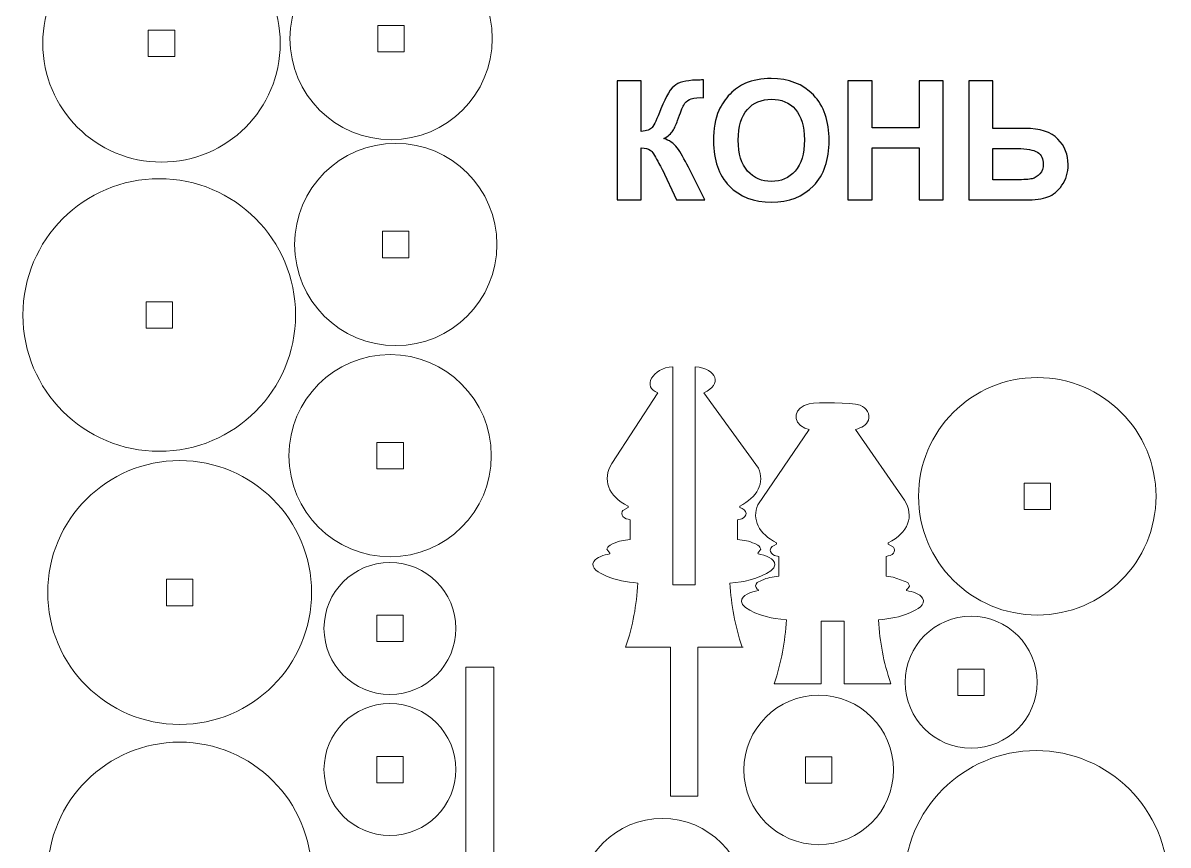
# Model space of a CAD drawing. Header units: centimetres. Extents: x -42.4 to 48.9, y -29.7 to 10.7.
# Drawn here: x -34.02 to -21, y -14.93 to -5.58 of the extents above; entities that cross this region are included whole.
import ezdxf

# ---------------------------------------------------------------- set-up
doc = ezdxf.new("R2010")
doc.units = ezdxf.units.CM
doc.header["$MEASUREMENT"] = 0
doc.layers.add('layer 1', color=7, linetype='Continuous')

msp = doc.modelspace()

# ---------------------------------------------------------------- linework, layer by layer
at = {"layer": 'layer 1', "color": 250, "lineweight": 20}
for points, knots in [([(-32.4483, -4.46549), (-31.7027, -4.46549), (-31.0983, -5.06989), (-31.0983, -5.81549), (-31.0983, -5.81549), (-31.0983, -6.5611), (-31.7027, -7.16549), (-32.4483, -7.16549), (-32.4483, -7.16549), (-33.19391, -7.16549), (-33.79831, -6.5611), (-33.79831, -5.81549), (-33.79831, -5.81549), (-33.79831, -5.06989), (-33.19391, -4.46549), (-32.4483, -4.46549)], [0, 0, 0, 0, 0.2, 0.2, 0.2, 0.2, 0.4, 0.4, 0.4, 0.4, 0.6, 0.6, 0.6, 0.6, 1, 1, 1, 1]), ([(-29.83801, -4.61041), (-29.20289, -4.61041), (-28.68801, -5.12528), (-28.68801, -5.76041), (-28.68801, -5.76041), (-28.68801, -6.39554), (-29.20289, -6.91041), (-29.83801, -6.91041), (-29.83801, -6.91041), (-30.47314, -6.91041), (-30.98801, -6.39554), (-30.98801, -5.76041), (-30.98801, -5.76041), (-30.98801, -5.12528), (-30.47314, -4.61041), (-29.83801, -4.61041)], [0, 0, 0, 0, 0.2, 0.2, 0.2, 0.2, 0.4, 0.4, 0.4, 0.4, 0.6, 0.6, 0.6, 0.6, 1, 1, 1, 1]), ([(-32.5983, -5.6655), (-32.5983, -5.6655), (-32.2983, -5.6655), (-32.2983, -5.6655), (-32.2983, -5.6655), (-32.2983, -5.6655), (-32.2983, -5.9655), (-32.2983, -5.9655), (-32.2983, -5.9655), (-32.2983, -5.9655), (-32.5983, -5.9655), (-32.5983, -5.9655), (-32.5983, -5.9655), (-32.5983, -5.9655), (-32.5983, -5.6655), (-32.5983, -5.6655)], [0, 0, 0, 0, 0.2, 0.2, 0.2, 0.2, 0.4, 0.4, 0.4, 0.4, 0.6, 0.6, 0.6, 0.6, 1, 1, 1, 1]), ([(-29.98801, -5.61041), (-29.98801, -5.61041), (-29.68801, -5.61041), (-29.68801, -5.61041), (-29.68801, -5.61041), (-29.68801, -5.61041), (-29.68801, -5.91041), (-29.68801, -5.91041), (-29.68801, -5.91041), (-29.68801, -5.91041), (-29.98801, -5.91041), (-29.98801, -5.91041), (-29.98801, -5.91041), (-29.98801, -5.91041), (-29.98801, -5.61041), (-29.98801, -5.61041)], [0, 0, 0, 0, 0.2, 0.2, 0.2, 0.2, 0.4, 0.4, 0.4, 0.4, 0.6, 0.6, 0.6, 0.6, 1, 1, 1, 1]), ([(-29.78508, -6.95196), (-29.14996, -6.95196), (-28.63508, -7.46683), (-28.63508, -8.10196), (-28.63508, -8.10196), (-28.63508, -8.73709), (-29.14996, -9.25196), (-29.78508, -9.25196), (-29.78508, -9.25196), (-30.42021, -9.25196), (-30.93508, -8.73709), (-30.93508, -8.10196), (-30.93508, -8.10196), (-30.93508, -7.46683), (-30.42021, -6.95196), (-29.78508, -6.95196)], [0, 0, 0, 0, 0.2, 0.2, 0.2, 0.2, 0.4, 0.4, 0.4, 0.4, 0.6, 0.6, 0.6, 0.6, 1, 1, 1, 1]), ([(-32.47429, -7.35364), (-31.61825, -7.35364), (-30.92429, -8.04759), (-30.92429, -8.90364), (-30.92429, -8.90364), (-30.92429, -9.75969), (-31.61825, -10.45364), (-32.47429, -10.45364), (-32.47429, -10.45364), (-33.33033, -10.45364), (-34.02429, -9.75969), (-34.02429, -8.90364), (-34.02429, -8.90364), (-34.02429, -8.04759), (-33.33033, -7.35364), (-32.47429, -7.35364)], [0, 0, 0, 0, 0.2, 0.2, 0.2, 0.2, 0.4, 0.4, 0.4, 0.4, 0.6, 0.6, 0.6, 0.6, 1, 1, 1, 1]), ([(-29.93508, -7.95196), (-29.93508, -7.95196), (-29.63508, -7.95196), (-29.63508, -7.95196), (-29.63508, -7.95196), (-29.63508, -7.95196), (-29.63508, -8.25196), (-29.63508, -8.25196), (-29.63508, -8.25196), (-29.63508, -8.25196), (-29.93508, -8.25196), (-29.93508, -8.25196), (-29.93508, -8.25196), (-29.93508, -8.25196), (-29.93508, -7.95196), (-29.93508, -7.95196)], [0, 0, 0, 0, 0.2, 0.2, 0.2, 0.2, 0.4, 0.4, 0.4, 0.4, 0.6, 0.6, 0.6, 0.6, 1, 1, 1, 1]), ([(-32.62429, -8.75364), (-32.62429, -8.75364), (-32.32429, -8.75364), (-32.32429, -8.75364), (-32.32429, -8.75364), (-32.32429, -8.75364), (-32.32429, -9.05364), (-32.32429, -9.05364), (-32.32429, -9.05364), (-32.32429, -9.05364), (-32.62429, -9.05364), (-32.62429, -9.05364), (-32.62429, -9.05364), (-32.62429, -9.05364), (-32.62429, -8.75364), (-32.62429, -8.75364)], [0, 0, 0, 0, 0.2, 0.2, 0.2, 0.2, 0.4, 0.4, 0.4, 0.4, 0.6, 0.6, 0.6, 0.6, 1, 1, 1, 1]), ([(-29.84904, -9.35304), (-29.21392, -9.35304), (-28.69904, -9.86791), (-28.69904, -10.50304), (-28.69904, -10.50304), (-28.69904, -11.13817), (-29.21392, -11.65304), (-29.84904, -11.65304), (-29.84904, -11.65304), (-30.48417, -11.65304), (-30.99904, -11.13817), (-30.99904, -10.50304), (-30.99904, -10.50304), (-30.99904, -9.86791), (-30.48417, -9.35304), (-29.84904, -9.35304)], [0, 0, 0, 0, 0.2, 0.2, 0.2, 0.2, 0.4, 0.4, 0.4, 0.4, 0.6, 0.6, 0.6, 0.6, 1, 1, 1, 1]), ([(-27.17282, -12.68009), (-27.08717, -12.43289), (-27.0494, -12.20612), (-27.0314, -11.95246), (-27.0314, -11.95246), (-27.16949, -11.93814), (-27.26836, -11.92589), (-27.39631, -11.86903), (-27.39631, -11.86903), (-27.47249, -11.83517), (-27.57945, -11.78134), (-27.53265, -11.70615), (-27.53265, -11.70615), (-27.50171, -11.65644), (-27.41798, -11.63233), (-27.35159, -11.61981), (-27.35159, -11.61981), (-27.35159, -11.61981), (-27.3498, -11.61077), (-27.3498, -11.61077), (-27.3498, -11.61077), (-27.3498, -11.61077), (-27.3854, -11.5658), (-27.3854, -11.5658), (-27.3854, -11.5658), (-27.36385, -11.52783), (-27.37406, -11.52999), (-27.31509, -11.50364), (-27.31509, -11.50364), (-27.24282, -11.47135), (-27.19715, -11.46602), (-27.11833, -11.45466), (-27.11833, -11.45466), (-27.11833, -11.45466), (-27.11833, -11.23135), (-27.11833, -11.23135), (-27.11833, -11.23135), (-27.15192, -11.22482), (-27.18338, -11.22028), (-27.20274, -11.19581), (-27.20274, -11.19581), (-27.2174, -11.17727), (-27.2169, -11.14012), (-27.20274, -11.12466), (-27.20274, -11.12466), (-27.20274, -11.12466), (-27.14365, -11.09154), (-27.14365, -11.09154), (-27.14365, -11.09154), (-27.14365, -11.09154), (-27.14365, -11.07685), (-27.14365, -11.07685), (-27.14365, -11.07685), (-27.37119, -10.96608), (-27.44125, -10.77271), (-27.32759, -10.59061), (-27.32759, -10.59061), (-27.32759, -10.59061), (-26.80374, -9.78697), (-26.80374, -9.78697), (-26.80374, -9.78697), (-26.99146, -9.73046), (-26.86526, -9.50536), (-26.63567, -9.49133), (-26.63567, -9.49133), (-26.63567, -9.49133), (-26.63567, -11.97353), (-26.63567, -11.97353), (-26.63567, -11.97353), (-26.63567, -11.97353), (-26.3804, -11.97353), (-26.3804, -11.97353), (-26.3804, -11.97353), (-26.3804, -11.97353), (-26.3804, -9.49133), (-26.3804, -9.49133), (-26.3804, -9.49133), (-26.13017, -9.51528), (-26.06713, -9.69394), (-26.28325, -9.78697), (-26.28325, -9.78697), (-26.28325, -9.78697), (-25.66064, -10.64381), (-25.66064, -10.64381), (-25.66064, -10.64381), (-25.58852, -10.80671), (-25.67427, -10.97945), (-25.87439, -11.07685), (-25.87439, -11.07685), (-25.87439, -11.07685), (-25.87439, -11.09154), (-25.87439, -11.09154), (-25.87439, -11.09154), (-25.83876, -11.11147), (-25.80217, -11.12318), (-25.80219, -11.16028), (-25.80219, -11.16028), (-25.8022, -11.18156), (-25.82561, -11.21122), (-25.85089, -11.22186), (-25.85089, -11.22186), (-25.85089, -11.22186), (-25.8996, -11.23135), (-25.8996, -11.23135), (-25.8996, -11.23135), (-25.8996, -11.23135), (-25.8996, -11.45466), (-25.8996, -11.45466), (-25.8996, -11.45466), (-25.8207, -11.46604), (-25.77523, -11.47133), (-25.70295, -11.50364), (-25.70295, -11.50364), (-25.64389, -11.53004), (-25.65423, -11.5278), (-25.63262, -11.5658), (-25.63262, -11.5658), (-25.63262, -11.5658), (-25.66823, -11.61077), (-25.66823, -11.61077), (-25.66823, -11.61077), (-25.66823, -11.61077), (-25.66643, -11.61981), (-25.66643, -11.61981), (-25.66643, -11.61981), (-25.58547, -11.6351), (-25.4739, -11.67106), (-25.47387, -11.74439), (-25.47387, -11.74439), (-25.47385, -11.84011), (-25.75511, -11.92207), (-25.8593, -11.93925), (-25.8593, -11.93925), (-25.8593, -11.93925), (-25.98664, -11.95246), (-25.98664, -11.95246), (-25.98664, -11.95246), (-25.96871, -12.20511), (-25.9307, -12.43356), (-25.84532, -12.67973)], [0, 0, 0, 0, 0.02777778, 0.02777778, 0.02777778, 0.02777778, 0.05555556, 0.05555556, 0.05555556, 0.05555556, 0.08333333, 0.08333333, 0.08333333, 0.08333333, 0.11111111, 0.11111111, 0.11111111, 0.11111111, 0.13888889, 0.13888889, 0.13888889, 0.13888889, 0.16666667, 0.16666667, 0.16666667, 0.16666667, 0.19444444, 0.19444444, 0.19444444, 0.19444444, 0.22222222, 0.22222222, 0.22222222, 0.22222222, 0.25, 0.25, 0.25, 0.25, 0.27777778, 0.27777778, 0.27777778, 0.27777778, 0.30555556, 0.30555556, 0.30555556, 0.30555556, 0.33333333, 0.33333333, 0.33333333, 0.33333333, 0.36111111, 0.36111111, 0.36111111, 0.36111111, 0.38888889, 0.38888889, 0.38888889, 0.38888889, 0.41666667, 0.41666667, 0.41666667, 0.41666667, 0.44444444, 0.44444444, 0.44444444, 0.44444444, 0.47222222, 0.47222222, 0.47222222, 0.47222222, 0.5, 0.5, 0.5, 0.5, 0.52777778, 0.52777778, 0.52777778, 0.52777778, 0.55555556, 0.55555556, 0.55555556, 0.55555556, 0.58333333, 0.58333333, 0.58333333, 0.58333333, 0.61111111, 0.61111111, 0.61111111, 0.61111111, 0.63888889, 0.63888889, 0.63888889, 0.63888889, 0.66666667, 0.66666667, 0.66666667, 0.66666667, 0.69444444, 0.69444444, 0.69444444, 0.69444444, 0.72222222, 0.72222222, 0.72222222, 0.72222222, 0.75, 0.75, 0.75, 0.75, 0.77777778, 0.77777778, 0.77777778, 0.77777778, 0.80555556, 0.80555556, 0.80555556, 0.80555556, 0.83333333, 0.83333333, 0.83333333, 0.83333333, 0.86111111, 0.86111111, 0.86111111, 0.86111111, 0.88888889, 0.88888889, 0.88888889, 0.88888889, 0.91666667, 0.91666667, 0.91666667, 0.91666667, 0.94444444, 0.94444444, 0.94444444, 0.94444444, 1, 1, 1, 1]), ([(-22.49162, -9.61514), (-21.74602, -9.61514), (-21.14162, -10.21954), (-21.14162, -10.96514), (-21.14162, -10.96514), (-21.14162, -11.71075), (-21.74602, -12.31514), (-22.49162, -12.31514), (-22.49162, -12.31514), (-23.23723, -12.31514), (-23.84163, -11.71075), (-23.84163, -10.96514), (-23.84163, -10.96514), (-23.84163, -10.21954), (-23.23723, -9.61514), (-22.49162, -9.61514)], [0, 0, 0, 0, 0.2, 0.2, 0.2, 0.2, 0.4, 0.4, 0.4, 0.4, 0.6, 0.6, 0.6, 0.6, 1, 1, 1, 1]), ([(-25.08402, -9.91363), (-25.25898, -9.94778), (-25.29052, -10.12302), (-25.13374, -10.18912), (-25.13374, -10.18912), (-25.13374, -10.18912), (-25.08402, -10.20416), (-25.08402, -10.20416), (-25.08402, -10.20416), (-25.08402, -10.20416), (-25.66869, -11.06101), (-25.66869, -11.06101), (-25.66869, -11.06101), (-25.74075, -11.224), (-25.65503, -11.39649), (-25.45481, -11.49401), (-25.45481, -11.49401), (-25.45481, -11.49401), (-25.45481, -11.50875), (-25.45481, -11.50875), (-25.45481, -11.50875), (-25.49029, -11.52858), (-25.52715, -11.54047), (-25.52716, -11.57742), (-25.52716, -11.57742), (-25.52718, -11.59875), (-25.50366, -11.62837), (-25.47835, -11.63902), (-25.47835, -11.63902), (-25.47835, -11.63902), (-25.42963, -11.64858), (-25.42963, -11.64858), (-25.42963, -11.64858), (-25.42963, -11.64858), (-25.42963, -11.8719), (-25.42963, -11.8719), (-25.42963, -11.8719), (-25.5081, -11.88312), (-25.55435, -11.88857), (-25.62638, -11.92077), (-25.62638, -11.92077), (-25.62638, -11.92077), (-25.67577, -11.94624), (-25.67577, -11.94624), (-25.67577, -11.94624), (-25.69953, -11.96794), (-25.69921, -11.99749), (-25.67577, -12.01974), (-25.67577, -12.01974), (-25.67577, -12.01974), (-25.66098, -12.02798), (-25.66098, -12.02798), (-25.66098, -12.02798), (-25.66098, -12.02798), (-25.66288, -12.03706), (-25.66288, -12.03706), (-25.66288, -12.03706), (-25.74385, -12.05224), (-25.85545, -12.08828), (-25.85545, -12.1616), (-25.85545, -12.1616), (-25.85546, -12.25737), (-25.57415, -12.3392), (-25.46991, -12.35639), (-25.46991, -12.35639), (-25.46991, -12.35639), (-25.34269, -12.3696), (-25.34269, -12.3696), (-25.34269, -12.3696), (-25.36021, -12.61993), (-25.3995, -12.85295), (-25.48295, -13.09716), (-25.48295, -13.09716), (-25.48295, -13.09716), (-24.94981, -13.09716), (-24.94981, -13.09716), (-24.94981, -13.09716), (-24.94981, -13.09716), (-24.94981, -12.38391), (-24.94981, -12.38391), (-24.94981, -12.38391), (-24.94981, -12.38391), (-24.68626, -12.38391), (-24.68626, -12.38391), (-24.68626, -12.38391), (-24.68626, -12.38391), (-24.68626, -13.09716), (-24.68626, -13.09716), (-24.68626, -13.09716), (-24.68626, -13.09716), (-24.15543, -13.09681), (-24.15543, -13.09681), (-24.15543, -13.09681), (-24.24321, -12.84255), (-24.27961, -12.63074), (-24.2978, -12.3696), (-24.2978, -12.3696), (-24.16006, -12.3553), (-24.0606, -12.34297), (-23.93301, -12.28628), (-23.93301, -12.28628), (-23.85677, -12.25242), (-23.74993, -12.1986), (-23.79657, -12.12337), (-23.79657, -12.12337), (-23.82745, -12.07359), (-23.91116, -12.04953), (-23.97762, -12.03706), (-23.97762, -12.03706), (-23.97762, -12.03706), (-23.97951, -12.02798), (-23.97951, -12.02798), (-23.97951, -12.02798), (-23.95404, -12.01378), (-23.94391, -11.983), (-23.94391, -11.98297), (-23.94391, -11.98297), (-23.94391, -11.98297), (-23.96472, -11.94624), (-23.96472, -11.94624), (-23.96472, -11.94624), (-23.96472, -11.94624), (-24.12875, -11.88364), (-24.12875, -11.88364), (-24.12875, -11.88364), (-24.12875, -11.88364), (-24.21087, -11.8719), (-24.21087, -11.8719), (-24.21087, -11.8719), (-24.21087, -11.8719), (-24.21087, -11.64858), (-24.21087, -11.64858), (-24.21087, -11.64858), (-24.17754, -11.64204), (-24.14571, -11.63734), (-24.12646, -11.61306), (-24.12646, -11.61306), (-24.11191, -11.59471), (-24.11225, -11.55737), (-24.12646, -11.54188), (-24.12646, -11.54188), (-24.12646, -11.54188), (-24.18568, -11.50875), (-24.18568, -11.50875), (-24.18568, -11.50875), (-24.18568, -11.50875), (-24.18568, -11.49401), (-24.18568, -11.49401), (-24.18568, -11.49401), (-23.95793, -11.38301), (-23.88791, -11.18998), (-24.00162, -11.0078), (-24.00162, -11.0078), (-24.00162, -11.0078), (-24.55656, -10.20416), (-24.55656, -10.20416), (-24.55656, -10.20416), (-24.48879, -10.18363), (-24.43301, -10.15856), (-24.41072, -10.09782), (-24.41072, -10.09782), (-24.3873, -10.03396), (-24.42841, -9.96168), (-24.50688, -9.92865), (-24.50688, -9.92865), (-24.60711, -9.89834), (-24.99039, -9.89535), (-25.08402, -9.91363)], [0, 0, 0, 0, 0.02325581, 0.02325581, 0.02325581, 0.02325581, 0.04651163, 0.04651163, 0.04651163, 0.04651163, 0.06976744, 0.06976744, 0.06976744, 0.06976744, 0.09302326, 0.09302326, 0.09302326, 0.09302326, 0.11627907, 0.11627907, 0.11627907, 0.11627907, 0.13953488, 0.13953488, 0.13953488, 0.13953488, 0.1627907, 0.1627907, 0.1627907, 0.1627907, 0.18604651, 0.18604651, 0.18604651, 0.18604651, 0.20930233, 0.20930233, 0.20930233, 0.20930233, 0.23255814, 0.23255814, 0.23255814, 0.23255814, 0.25581395, 0.25581395, 0.25581395, 0.25581395, 0.27906977, 0.27906977, 0.27906977, 0.27906977, 0.30232558, 0.30232558, 0.30232558, 0.30232558, 0.3255814, 0.3255814, 0.3255814, 0.3255814, 0.34883721, 0.34883721, 0.34883721, 0.34883721, 0.37209302, 0.37209302, 0.37209302, 0.37209302, 0.39534884, 0.39534884, 0.39534884, 0.39534884, 0.41860465, 0.41860465, 0.41860465, 0.41860465, 0.44186047, 0.44186047, 0.44186047, 0.44186047, 0.46511628, 0.46511628, 0.46511628, 0.46511628, 0.48837209, 0.48837209, 0.48837209, 0.48837209, 0.51162791, 0.51162791, 0.51162791, 0.51162791, 0.53488372, 0.53488372, 0.53488372, 0.53488372, 0.55813953, 0.55813953, 0.55813953, 0.55813953, 0.58139535, 0.58139535, 0.58139535, 0.58139535, 0.60465116, 0.60465116, 0.60465116, 0.60465116, 0.62790698, 0.62790698, 0.62790698, 0.62790698, 0.65116279, 0.65116279, 0.65116279, 0.65116279, 0.6744186, 0.6744186, 0.6744186, 0.6744186, 0.69767442, 0.69767442, 0.69767442, 0.69767442, 0.72093023, 0.72093023, 0.72093023, 0.72093023, 0.74418605, 0.74418605, 0.74418605, 0.74418605, 0.76744186, 0.76744186, 0.76744186, 0.76744186, 0.79069767, 0.79069767, 0.79069767, 0.79069767, 0.81395349, 0.81395349, 0.81395349, 0.81395349, 0.8372093, 0.8372093, 0.8372093, 0.8372093, 0.86046512, 0.86046512, 0.86046512, 0.86046512, 0.88372093, 0.88372093, 0.88372093, 0.88372093, 0.90697674, 0.90697674, 0.90697674, 0.90697674, 0.93023256, 0.93023256, 0.93023256, 0.93023256, 0.95348837, 0.95348837, 0.95348837, 0.95348837, 1, 1, 1, 1]), ([(-29.99904, -10.35304), (-29.99904, -10.35304), (-29.69904, -10.35304), (-29.69904, -10.35304), (-29.69904, -10.35304), (-29.69904, -10.35304), (-29.69904, -10.65304), (-29.69904, -10.65304), (-29.69904, -10.65304), (-29.69904, -10.65304), (-29.99904, -10.65304), (-29.99904, -10.65304), (-29.99904, -10.65304), (-29.99904, -10.65304), (-29.99904, -10.35304), (-29.99904, -10.35304)], [0, 0, 0, 0, 0.2, 0.2, 0.2, 0.2, 0.4, 0.4, 0.4, 0.4, 0.6, 0.6, 0.6, 0.6, 1, 1, 1, 1]), ([(-32.2423, -10.55897), (-31.41388, -10.55897), (-30.7423, -11.23054), (-30.7423, -12.05897), (-30.7423, -12.05897), (-30.7423, -12.8874), (-31.41388, -13.55897), (-32.2423, -13.55897), (-32.2423, -13.55897), (-33.07072, -13.55897), (-33.7423, -12.8874), (-33.7423, -12.05897), (-33.7423, -12.05897), (-33.7423, -11.23054), (-33.07072, -10.55897), (-32.2423, -10.55897)], [0, 0, 0, 0, 0.2, 0.2, 0.2, 0.2, 0.4, 0.4, 0.4, 0.4, 0.6, 0.6, 0.6, 0.6, 1, 1, 1, 1]), ([(-22.64163, -10.81515), (-22.64163, -10.81515), (-22.34163, -10.81515), (-22.34163, -10.81515), (-22.34163, -10.81515), (-22.34163, -10.81515), (-22.34163, -11.11515), (-22.34163, -11.11515), (-22.34163, -11.11515), (-22.34163, -11.11515), (-22.64163, -11.11515), (-22.64163, -11.11515), (-22.64163, -11.11515), (-22.64163, -11.11515), (-22.64163, -10.81515), (-22.64163, -10.81515)], [0, 0, 0, 0, 0.2, 0.2, 0.2, 0.2, 0.4, 0.4, 0.4, 0.4, 0.6, 0.6, 0.6, 0.6, 1, 1, 1, 1]), ([(-29.85109, -11.71695), (-29.43686, -11.71695), (-29.10109, -12.05274), (-29.10109, -12.46696), (-29.10109, -12.46696), (-29.10109, -12.88118), (-29.43686, -13.21695), (-29.85109, -13.21695), (-29.85109, -13.21695), (-30.26531, -13.21695), (-30.60109, -12.88118), (-30.60109, -12.46696), (-30.60109, -12.46696), (-30.60109, -12.05274), (-30.26531, -11.71695), (-29.85109, -11.71695)], [0, 0, 0, 0, 0.2, 0.2, 0.2, 0.2, 0.4, 0.4, 0.4, 0.4, 0.6, 0.6, 0.6, 0.6, 1, 1, 1, 1]), ([(-32.3923, -11.90897), (-32.3923, -11.90897), (-32.0923, -11.90897), (-32.0923, -11.90897), (-32.0923, -11.90897), (-32.0923, -11.90897), (-32.0923, -12.20897), (-32.0923, -12.20897), (-32.0923, -12.20897), (-32.0923, -12.20897), (-32.3923, -12.20897), (-32.3923, -12.20897), (-32.3923, -12.20897), (-32.3923, -12.20897), (-32.3923, -11.90897), (-32.3923, -11.90897)], [0, 0, 0, 0, 0.2, 0.2, 0.2, 0.2, 0.4, 0.4, 0.4, 0.4, 0.6, 0.6, 0.6, 0.6, 1, 1, 1, 1]), ([(-30.00109, -12.31695), (-30.00109, -12.31695), (-29.70109, -12.31695), (-29.70109, -12.31695), (-29.70109, -12.31695), (-29.70109, -12.31695), (-29.70109, -12.61695), (-29.70109, -12.61695), (-29.70109, -12.61695), (-29.70109, -12.61695), (-30.00109, -12.61695), (-30.00109, -12.61695), (-30.00109, -12.61695), (-30.00109, -12.61695), (-30.00109, -12.31695), (-30.00109, -12.31695)], [0, 0, 0, 0, 0.2, 0.2, 0.2, 0.2, 0.4, 0.4, 0.4, 0.4, 0.6, 0.6, 0.6, 0.6, 1, 1, 1, 1]), ([(-23.24358, -12.32931), (-22.82935, -12.32931), (-22.49358, -12.6651), (-22.49358, -13.07932), (-22.49358, -13.07932), (-22.49358, -13.49354), (-22.82935, -13.82931), (-23.24358, -13.82931), (-23.24358, -13.82931), (-23.6578, -13.82931), (-23.99358, -13.49354), (-23.99358, -13.07932), (-23.99358, -13.07932), (-23.99358, -12.6651), (-23.6578, -12.32931), (-23.24358, -12.32931)], [0, 0, 0, 0, 0.2, 0.2, 0.2, 0.2, 0.4, 0.4, 0.4, 0.4, 0.6, 0.6, 0.6, 0.6, 1, 1, 1, 1]), ([(-27.17396, -12.68009), (-27.17396, -12.68009), (-26.66006, -12.67996), (-26.66006, -12.67996), (-26.66006, -12.67996), (-26.66006, -12.67996), (-26.66006, -14.37553), (-26.66006, -14.37553), (-26.66006, -14.37553), (-26.66006, -14.37553), (-26.35007, -14.37553), (-26.35007, -14.37553), (-26.35007, -14.37553), (-26.35007, -14.37553), (-26.35007, -12.67989), (-26.35007, -12.67989), (-26.35007, -12.67989), (-26.35007, -12.67989), (-25.83572, -12.67973), (-25.83572, -12.67973)], [0, 0, 0, 0, 0.16666667, 0.16666667, 0.16666667, 0.16666667, 0.33333333, 0.33333333, 0.33333333, 0.33333333, 0.5, 0.5, 0.5, 0.5, 0.66666667, 0.66666667, 0.66666667, 0.66666667, 1, 1, 1, 1]), ([(-28.98668, -12.90884), (-28.98668, -12.90884), (-28.67168, -12.90884), (-28.67168, -12.90884), (-28.67168, -12.90884), (-28.67168, -12.90884), (-28.67168, -16.91689), (-28.67168, -16.91689), (-28.67168, -16.91689), (-28.67168, -16.91689), (-28.98668, -16.91689), (-28.98668, -16.91689), (-28.98668, -16.91689), (-28.98668, -16.91689), (-28.98668, -12.90884), (-28.98668, -12.90884)], [0, 0, 0, 0, 0.2, 0.2, 0.2, 0.2, 0.4, 0.4, 0.4, 0.4, 0.6, 0.6, 0.6, 0.6, 1, 1, 1, 1]), ([(-23.39359, -12.92932), (-23.39359, -12.92932), (-23.09359, -12.92932), (-23.09359, -12.92932), (-23.09359, -12.92932), (-23.09359, -12.92932), (-23.09359, -13.22932), (-23.09359, -13.22932), (-23.09359, -13.22932), (-23.09359, -13.22932), (-23.39359, -13.22932), (-23.39359, -13.22932), (-23.39359, -13.22932), (-23.39359, -13.22932), (-23.39359, -12.92932), (-23.39359, -12.92932)], [0, 0, 0, 0, 0.2, 0.2, 0.2, 0.2, 0.4, 0.4, 0.4, 0.4, 0.6, 0.6, 0.6, 0.6, 1, 1, 1, 1]), ([(-24.97662, -13.22628), (-24.50716, -13.22628), (-24.12662, -13.60684), (-24.12662, -14.07629), (-24.12662, -14.07629), (-24.12662, -14.54575), (-24.50716, -14.92629), (-24.97662, -14.92629), (-24.97662, -14.92629), (-25.44607, -14.92629), (-25.82663, -14.54575), (-25.82663, -14.07629), (-25.82663, -14.07629), (-25.82663, -13.60684), (-25.44607, -13.22628), (-24.97662, -13.22628)], [0, 0, 0, 0, 0.2, 0.2, 0.2, 0.2, 0.4, 0.4, 0.4, 0.4, 0.6, 0.6, 0.6, 0.6, 1, 1, 1, 1]), ([(-29.85109, -13.32216), (-29.43686, -13.32216), (-29.10109, -13.65795), (-29.10109, -14.07217), (-29.10109, -14.07217), (-29.10109, -14.48639), (-29.43686, -14.82216), (-29.85109, -14.82216), (-29.85109, -14.82216), (-30.26531, -14.82216), (-30.60109, -14.48639), (-30.60109, -14.07217), (-30.60109, -14.07217), (-30.60109, -13.65795), (-30.26531, -13.32216), (-29.85109, -13.32216)], [0, 0, 0, 0, 0.2, 0.2, 0.2, 0.2, 0.4, 0.4, 0.4, 0.4, 0.6, 0.6, 0.6, 0.6, 1, 1, 1, 1]), ([(-32.2423, -13.76057), (-31.41388, -13.76057), (-30.7423, -14.43214), (-30.7423, -15.26057), (-30.7423, -15.26057), (-30.7423, -16.089), (-31.41388, -16.76057), (-32.2423, -16.76057), (-32.2423, -16.76057), (-33.07072, -16.76057), (-33.7423, -16.089), (-33.7423, -15.26057), (-33.7423, -15.26057), (-33.7423, -14.43214), (-33.07072, -13.76057), (-32.2423, -13.76057)], [0, 0, 0, 0, 0.2, 0.2, 0.2, 0.2, 0.4, 0.4, 0.4, 0.4, 0.6, 0.6, 0.6, 0.6, 1, 1, 1, 1]), ([(-30.00109, -13.92216), (-30.00109, -13.92216), (-29.70109, -13.92216), (-29.70109, -13.92216), (-29.70109, -13.92216), (-29.70109, -13.92216), (-29.70109, -14.22216), (-29.70109, -14.22216), (-29.70109, -14.22216), (-29.70109, -14.22216), (-30.00109, -14.22216), (-30.00109, -14.22216), (-30.00109, -14.22216), (-30.00109, -14.22216), (-30.00109, -13.92216), (-30.00109, -13.92216)], [0, 0, 0, 0, 0.2, 0.2, 0.2, 0.2, 0.4, 0.4, 0.4, 0.4, 0.6, 0.6, 0.6, 0.6, 1, 1, 1, 1]), ([(-25.12663, -13.92629), (-25.12663, -13.92629), (-24.82663, -13.92629), (-24.82663, -13.92629), (-24.82663, -13.92629), (-24.82663, -13.92629), (-24.82663, -14.22629), (-24.82663, -14.22629), (-24.82663, -14.22629), (-24.82663, -14.22629), (-25.12663, -14.22629), (-25.12663, -14.22629), (-25.12663, -14.22629), (-25.12663, -14.22629), (-25.12663, -13.92629), (-25.12663, -13.92629)], [0, 0, 0, 0, 0.2, 0.2, 0.2, 0.2, 0.4, 0.4, 0.4, 0.4, 0.6, 0.6, 0.6, 0.6, 1, 1, 1, 1]), ([(-22.50418, -13.85723), (-21.67576, -13.85723), (-21.00418, -14.5288), (-21.00418, -15.35723), (-21.00418, -15.35723), (-21.00418, -16.18566), (-21.67576, -16.85723), (-22.50418, -16.85723), (-22.50418, -16.85723), (-23.3326, -16.85723), (-24.00418, -16.18566), (-24.00418, -15.35723), (-24.00418, -15.35723), (-24.00418, -14.5288), (-23.3326, -13.85723), (-22.50418, -13.85723)], [0, 0, 0, 0, 0.2, 0.2, 0.2, 0.2, 0.4, 0.4, 0.4, 0.4, 0.6, 0.6, 0.6, 0.6, 1, 1, 1, 1]), ([(-26.75563, -14.62766), (-26.23095, -14.62766), (-25.80563, -15.05296), (-25.80563, -15.57765), (-25.80563, -15.57765), (-25.80563, -16.10233), (-26.23095, -16.52765), (-26.75563, -16.52765), (-26.75563, -16.52765), (-27.28032, -16.52765), (-27.70563, -16.10233), (-27.70563, -15.57765), (-27.70563, -15.57765), (-27.70563, -15.05296), (-27.28032, -14.62766), (-26.75563, -14.62766)], [0, 0, 0, 0, 0.2, 0.2, 0.2, 0.2, 0.4, 0.4, 0.4, 0.4, 0.6, 0.6, 0.6, 0.6, 1, 1, 1, 1])]:
    msp.add_open_spline(points, degree=3, knots=knots, dxfattribs=at)
at = {"layer": 'layer 1', "color": 250}
for points, knots in [([(-27.26781, -6.23995), (-27.26781, -6.23995), (-26.99331, -6.23995), (-26.99331, -6.23995), (-26.99331, -6.23995), (-26.99331, -6.23995), (-26.99331, -6.81734), (-26.99331, -6.81734), (-26.99331, -6.81734), (-26.93242, -6.81103), (-26.89109, -6.79557), (-26.86963, -6.77001), (-26.86963, -6.77001), (-26.84818, -6.74477), (-26.81474, -6.67441), (-26.76993, -6.55893), (-26.76993, -6.55893), (-26.71346, -6.41222), (-26.65635, -6.32072), (-26.59924, -6.28507), (-26.59924, -6.28507), (-26.54245, -6.24942), (-26.45127, -6.23143), (-26.32506, -6.23143), (-26.32506, -6.23143), (-26.31875, -6.23143), (-26.3055, -6.23112), (-26.28531, -6.23049), (-26.28531, -6.23049), (-26.28531, -6.23049), (-26.28531, -6.43305), (-26.28531, -6.43305), (-26.28531, -6.43305), (-26.28531, -6.43305), (-26.32411, -6.4321), (-26.32411, -6.4321), (-26.32411, -6.4321), (-26.38028, -6.4321), (-26.42129, -6.43904), (-26.44716, -6.45292), (-26.44716, -6.45292), (-26.47304, -6.4668), (-26.49386, -6.48794), (-26.50995, -6.51634), (-26.50995, -6.51634), (-26.52604, -6.54474), (-26.54971, -6.60311), (-26.58094, -6.69145), (-26.58094, -6.69145), (-26.59766, -6.73846), (-26.61565, -6.77758), (-26.63521, -6.80913), (-26.63521, -6.80913), (-26.65446, -6.84069), (-26.68885, -6.87034), (-26.73807, -6.89811), (-26.73807, -6.89811), (-26.67717, -6.91515), (-26.62701, -6.95017), (-26.58725, -7.00254), (-26.58725, -7.00254), (-26.5475, -7.05492), (-26.50396, -7.12875), (-26.45663, -7.22435), (-26.45663, -7.22435), (-26.45663, -7.22435), (-26.27205, -7.59539), (-26.27205, -7.59539), (-26.27205, -7.59539), (-26.27205, -7.59539), (-26.59388, -7.59539), (-26.59388, -7.59539), (-26.59388, -7.59539), (-26.59388, -7.59539), (-26.75637, -7.24643), (-26.75637, -7.24643), (-26.75637, -7.24643), (-26.75889, -7.24139), (-26.76425, -7.23192), (-26.77214, -7.21772), (-26.77214, -7.21772), (-26.7753, -7.21299), (-26.78665, -7.19154), (-26.80622, -7.15399), (-26.80622, -7.15399), (-26.84092, -7.0871), (-26.86932, -7.04545), (-26.8914, -7.02873), (-26.8914, -7.02873), (-26.91381, -7.01201), (-26.94757, -7.00349), (-26.99331, -7.00286), (-26.99331, -7.00286), (-26.99331, -7.00286), (-26.99331, -7.59539), (-26.99331, -7.59539), (-26.99331, -7.59539), (-26.99331, -7.59539), (-27.26781, -7.59539), (-27.26781, -7.59539), (-27.26781, -7.59539), (-27.26781, -7.59539), (-27.26781, -6.23995), (-27.26781, -6.23995)], [0, 0, 0, 0, 0.03703704, 0.03703704, 0.03703704, 0.03703704, 0.07407407, 0.07407407, 0.07407407, 0.07407407, 0.11111111, 0.11111111, 0.11111111, 0.11111111, 0.14814815, 0.14814815, 0.14814815, 0.14814815, 0.18518519, 0.18518519, 0.18518519, 0.18518519, 0.22222222, 0.22222222, 0.22222222, 0.22222222, 0.25925926, 0.25925926, 0.25925926, 0.25925926, 0.2962963, 0.2962963, 0.2962963, 0.2962963, 0.33333333, 0.33333333, 0.33333333, 0.33333333, 0.37037037, 0.37037037, 0.37037037, 0.37037037, 0.40740741, 0.40740741, 0.40740741, 0.40740741, 0.44444444, 0.44444444, 0.44444444, 0.44444444, 0.48148148, 0.48148148, 0.48148148, 0.48148148, 0.51851852, 0.51851852, 0.51851852, 0.51851852, 0.55555556, 0.55555556, 0.55555556, 0.55555556, 0.59259259, 0.59259259, 0.59259259, 0.59259259, 0.62962963, 0.62962963, 0.62962963, 0.62962963, 0.66666667, 0.66666667, 0.66666667, 0.66666667, 0.7037037, 0.7037037, 0.7037037, 0.7037037, 0.74074074, 0.74074074, 0.74074074, 0.74074074, 0.77777778, 0.77777778, 0.77777778, 0.77777778, 0.81481481, 0.81481481, 0.81481481, 0.81481481, 0.85185185, 0.85185185, 0.85185185, 0.85185185, 0.88888889, 0.88888889, 0.88888889, 0.88888889, 0.92592593, 0.92592593, 0.92592593, 0.92592593, 1, 1, 1, 1]), ([(-26.17299, -6.92587), (-26.17299, -6.78768), (-26.15216, -6.67157), (-26.11083, -6.57755), (-26.11083, -6.57755), (-26.08023, -6.50845), (-26.03795, -6.4463), (-25.98463, -6.3914), (-25.98463, -6.3914), (-25.93131, -6.3365), (-25.87294, -6.2958), (-25.80952, -6.26898), (-25.80952, -6.26898), (-25.72496, -6.23333), (-25.62747, -6.21534), (-25.51704, -6.21534), (-25.51704, -6.21534), (-25.317, -6.21534), (-25.15736, -6.2775), (-25.03715, -6.40149), (-25.03715, -6.40149), (-24.91725, -6.52581), (-24.8573, -6.69839), (-24.8573, -6.91956), (-24.8573, -6.91956), (-24.8573, -7.13884), (-24.91694, -7.31048), (-25.03588, -7.43416), (-25.03588, -7.43416), (-25.15483, -7.55816), (-25.31417, -7.62), (-25.51325, -7.62), (-25.51325, -7.62), (-25.71487, -7.62), (-25.87546, -7.55848), (-25.99441, -7.43511), (-25.99441, -7.43511), (-26.11336, -7.31206), (-26.17299, -7.14232), (-26.17299, -6.92587)], [0, 0, 0, 0, 0.09090909, 0.09090909, 0.09090909, 0.09090909, 0.18181818, 0.18181818, 0.18181818, 0.18181818, 0.27272727, 0.27272727, 0.27272727, 0.27272727, 0.36363636, 0.36363636, 0.36363636, 0.36363636, 0.45454545, 0.45454545, 0.45454545, 0.45454545, 0.54545455, 0.54545455, 0.54545455, 0.54545455, 0.63636364, 0.63636364, 0.63636364, 0.63636364, 0.72727273, 0.72727273, 0.72727273, 0.72727273, 0.81818182, 0.81818182, 0.81818182, 0.81818182, 1, 1, 1, 1]), ([(-24.64371, -7.59539), (-24.64371, -7.59539), (-24.64371, -6.23995), (-24.64371, -6.23995), (-24.64371, -6.23995), (-24.64371, -6.23995), (-24.36921, -6.23995), (-24.36921, -6.23995), (-24.36921, -6.23995), (-24.36921, -6.23995), (-24.36921, -6.7738), (-24.36921, -6.7738), (-24.36921, -6.7738), (-24.36921, -6.7738), (-23.83537, -6.7738), (-23.83537, -6.7738), (-23.83537, -6.7738), (-23.83537, -6.7738), (-23.83537, -6.23995), (-23.83537, -6.23995), (-23.83537, -6.23995), (-23.83537, -6.23995), (-23.56087, -6.23995), (-23.56087, -6.23995), (-23.56087, -6.23995), (-23.56087, -6.23995), (-23.56087, -7.59539), (-23.56087, -7.59539), (-23.56087, -7.59539), (-23.56087, -7.59539), (-23.83537, -7.59539), (-23.83537, -7.59539), (-23.83537, -7.59539), (-23.83537, -7.59539), (-23.83537, -7.00286), (-23.83537, -7.00286), (-23.83537, -7.00286), (-23.83537, -7.00286), (-24.36921, -7.00286), (-24.36921, -7.00286), (-24.36921, -7.00286), (-24.36921, -7.00286), (-24.36921, -7.59539), (-24.36921, -7.59539), (-24.36921, -7.59539), (-24.36921, -7.59539), (-24.64371, -7.59539), (-24.64371, -7.59539)], [0, 0, 0, 0, 0.07692308, 0.07692308, 0.07692308, 0.07692308, 0.15384615, 0.15384615, 0.15384615, 0.15384615, 0.23076923, 0.23076923, 0.23076923, 0.23076923, 0.30769231, 0.30769231, 0.30769231, 0.30769231, 0.38461538, 0.38461538, 0.38461538, 0.38461538, 0.46153846, 0.46153846, 0.46153846, 0.46153846, 0.53846154, 0.53846154, 0.53846154, 0.53846154, 0.61538462, 0.61538462, 0.61538462, 0.61538462, 0.69230769, 0.69230769, 0.69230769, 0.69230769, 0.76923077, 0.76923077, 0.76923077, 0.76923077, 0.84615385, 0.84615385, 0.84615385, 0.84615385, 1, 1, 1, 1]), ([(-23.27092, -6.23995), (-23.27092, -6.23995), (-22.99642, -6.23995), (-22.99642, -6.23995), (-22.99642, -6.23995), (-22.99642, -6.23995), (-22.99642, -6.78137), (-22.99642, -6.78137), (-22.99642, -6.78137), (-22.99642, -6.78137), (-22.63074, -6.78137), (-22.63074, -6.78137), (-22.63074, -6.78137), (-22.45847, -6.78137), (-22.33385, -6.82176), (-22.25655, -6.90253), (-22.25655, -6.90253), (-22.17925, -6.9833), (-22.14075, -7.08016), (-22.14075, -7.19311), (-22.14075, -7.19311), (-22.14075, -7.28556), (-22.1641, -7.36412), (-22.21111, -7.4288), (-22.21111, -7.4288), (-22.25781, -7.4938), (-22.31113, -7.53765), (-22.37139, -7.56068), (-22.37139, -7.56068), (-22.43134, -7.58372), (-22.51811, -7.59539), (-22.63137, -7.59539), (-22.63137, -7.59539), (-22.63137, -7.59539), (-23.27092, -7.59539), (-23.27092, -7.59539), (-23.27092, -7.59539), (-23.27092, -7.59539), (-23.27092, -6.23995), (-23.27092, -6.23995)], [0, 0, 0, 0, 0.09090909, 0.09090909, 0.09090909, 0.09090909, 0.18181818, 0.18181818, 0.18181818, 0.18181818, 0.27272727, 0.27272727, 0.27272727, 0.27272727, 0.36363636, 0.36363636, 0.36363636, 0.36363636, 0.45454545, 0.45454545, 0.45454545, 0.45454545, 0.54545455, 0.54545455, 0.54545455, 0.54545455, 0.63636364, 0.63636364, 0.63636364, 0.63636364, 0.72727273, 0.72727273, 0.72727273, 0.72727273, 0.81818182, 0.81818182, 0.81818182, 0.81818182, 1, 1, 1, 1]), ([(-25.89092, -6.91672), (-25.89092, -7.07038), (-25.85527, -7.1868), (-25.78428, -7.26631), (-25.78428, -7.26631), (-25.71329, -7.3455), (-25.62305, -7.38526), (-25.51388, -7.38526), (-25.51388, -7.38526), (-25.4044, -7.38526), (-25.3148, -7.34582), (-25.24444, -7.26726), (-25.24444, -7.26726), (-25.17439, -7.18838), (-25.13937, -7.07038), (-25.13937, -6.91294), (-25.13937, -6.91294), (-25.13937, -6.75739), (-25.17345, -6.64128), (-25.24191, -6.56493), (-25.24191, -6.56493), (-25.31006, -6.48826), (-25.40062, -6.45008), (-25.51388, -6.45008), (-25.51388, -6.45008), (-25.62684, -6.45008), (-25.71802, -6.48889), (-25.78712, -6.56619), (-25.78712, -6.56619), (-25.85621, -6.64381), (-25.89092, -6.76055), (-25.89092, -6.91672)], [0, 0, 0, 0, 0.11111111, 0.11111111, 0.11111111, 0.11111111, 0.22222222, 0.22222222, 0.22222222, 0.22222222, 0.33333333, 0.33333333, 0.33333333, 0.33333333, 0.44444444, 0.44444444, 0.44444444, 0.44444444, 0.55555556, 0.55555556, 0.55555556, 0.55555556, 0.66666667, 0.66666667, 0.66666667, 0.66666667, 0.77777778, 0.77777778, 0.77777778, 0.77777778, 1, 1, 1, 1]), ([(-22.99642, -7.36633), (-22.99642, -7.36633), (-22.73045, -7.36633), (-22.73045, -7.36633), (-22.73045, -7.36633), (-22.64431, -7.36633), (-22.58436, -7.36223), (-22.55123, -7.35402), (-22.55123, -7.35402), (-22.51811, -7.34582), (-22.48813, -7.32689), (-22.46194, -7.29755), (-22.46194, -7.29755), (-22.43576, -7.2682), (-22.42282, -7.23224), (-22.42282, -7.18933), (-22.42282, -7.18933), (-22.42282, -7.12749), (-22.44522, -7.08237), (-22.48971, -7.05366), (-22.48971, -7.05366), (-22.53451, -7.02494), (-22.61055, -7.01043), (-22.71846, -7.01043), (-22.71846, -7.01043), (-22.71846, -7.01043), (-22.99642, -7.01043), (-22.99642, -7.01043), (-22.99642, -7.01043), (-22.99642, -7.01043), (-22.99642, -7.36633), (-22.99642, -7.36633)], [0, 0, 0, 0, 0.11111111, 0.11111111, 0.11111111, 0.11111111, 0.22222222, 0.22222222, 0.22222222, 0.22222222, 0.33333333, 0.33333333, 0.33333333, 0.33333333, 0.44444444, 0.44444444, 0.44444444, 0.44444444, 0.55555556, 0.55555556, 0.55555556, 0.55555556, 0.66666667, 0.66666667, 0.66666667, 0.66666667, 0.77777778, 0.77777778, 0.77777778, 0.77777778, 1, 1, 1, 1])]:
    msp.add_open_spline(points, degree=3, knots=knots, dxfattribs=at)

doc.saveas('drawing.dxf')
